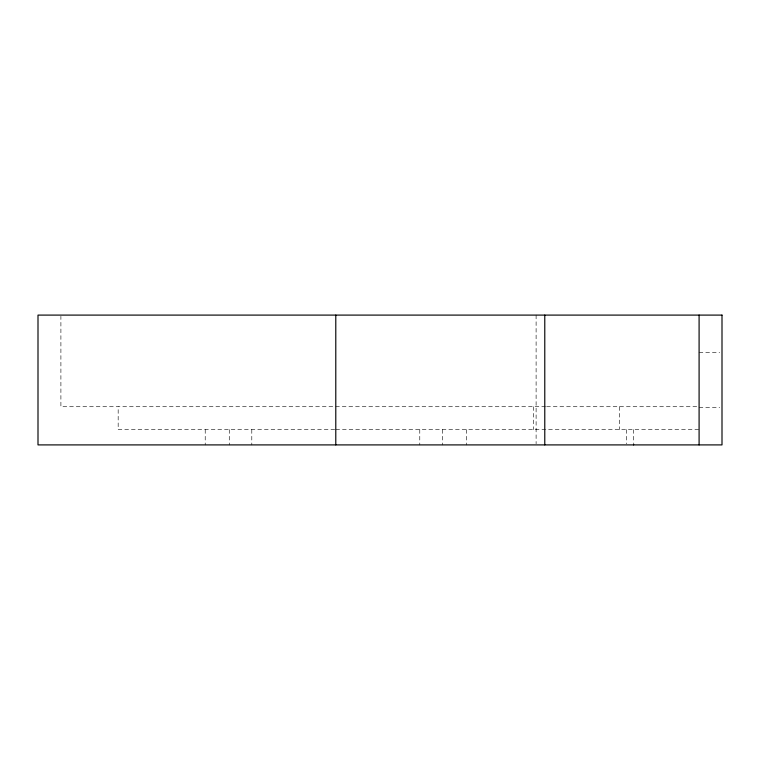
<?xml version="1.0" encoding="UTF-8"?>
<svg xmlns="http://www.w3.org/2000/svg" width="760" height="760" viewBox="0 0 760 760"><rect width="100%" height="100%" fill="white"/><g stroke="black" fill="none" stroke-linecap="round" stroke-linejoin="round"><path stroke-width="0.57" stroke-dasharray="3.8 2.85" d="M699.095 352.516L719.711 352.516M545.556 406.724L60.904 406.724L60.904 316.274M546.63 406.724L699.095 406.724M699.095 407.483L719.711 407.483M334.704 429.628L118.17 429.628L118.17 406.724M335.787 429.628L699.095 429.628M626.297 429.628L626.487 443.811M633.574 429.628L633.574 442.994M619.476 406.724L619.476 429.628M536.104 315.096L536.104 443.726M533.672 406.724L533.672 429.628M466.355 429.628L466.355 444.904M442.301 429.628L442.301 444.904M419.776 429.628L419.776 444.904M251.797 429.628L251.797 444.904M229.273 429.628L229.273 444.904M205.219 429.628L205.219 444.904"/><path stroke-width="1.14" d="M699.095 315.096L699.095 444.904M633.574 443.945L633.574 444.904M544.778 315.096L544.778 444.904M335.787 315.096L335.787 444.904M722 315.096L38 315.096L38 444.904L722 444.904L722 315.096"/></g></svg>
